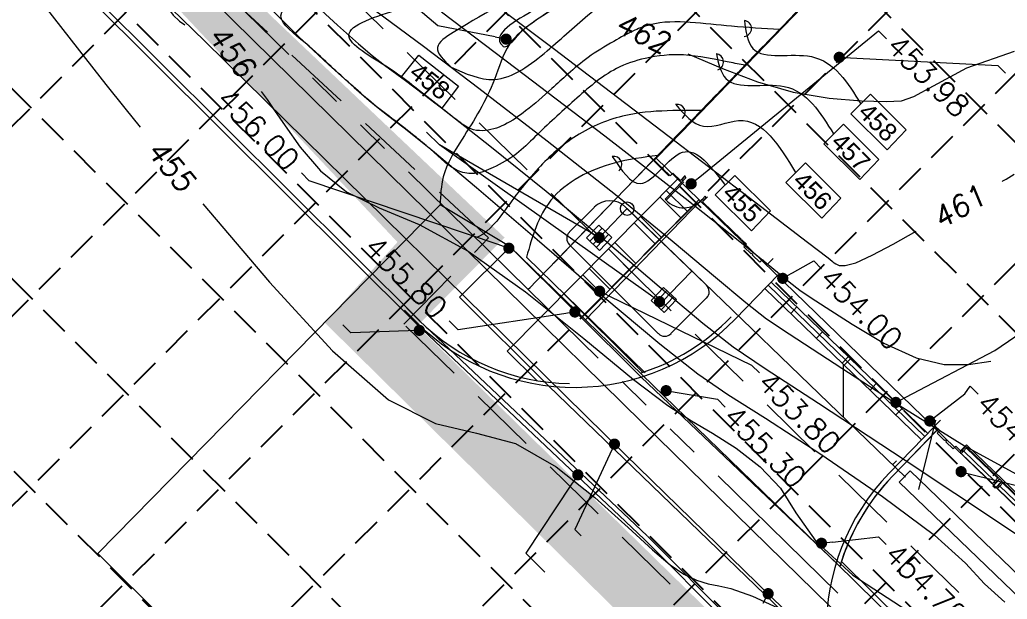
# Model space of a CAD drawing. Header units: inches. Extents: x 4334 to 5439, y 4649 to 5754.
# Drawn here: x 4545.5 to 4655.8, y 5274.1 to 5338.9 of the extents above; entities that cross this region are included whole.
import ezdxf
from ezdxf.enums import TextEntityAlignment as Align

# ---------------------------------------------------------------- set-up
doc = ezdxf.new("R2010")
doc.units = ezdxf.units.IN
doc.header["$LTSCALE"] = 30
doc.header["$MEASUREMENT"] = 0
for name, pattern in [('DIVIDE2', [0.625, 0.25, -0.125, 0, -0.125, 0, -0.125]), ('HIDDEN', [0.375, 0.25, -0.125]), ('PHANTOM2', [1.25, 0.625, -0.125, 0.125, -0.125, 0.125, -0.125])]:
    doc.linetypes.add(name, pattern=pattern)
for name, color, linetype in [('0S-jnts', 7, 'Continuous'), ('0s-paving', 1, 'Continuous'), ('2_180ac-bdy', 3, 'PHANTOM2'), ('BASE', 7, 'Continuous'), ('BLDG', 10, 'Continuous'), ('BNDY RWC', 4, 'PHANTOM2'), ('CONC', 8, 'Continuous'), ('CONTOUR_TXT', 5, 'Continuous'), ('CPCONT ELEV TXT', 5, 'Continuous'), ('CURB', 6, 'Continuous'), ('CURB_FACE', 7, 'Continuous'), ('DA LINE', 211, 'DIVIDE2'), ('EC', 15, 'Continuous'), ('EX DUCT BANK', 1, 'HIDDEN'), ('GRID', 254, 'HIDDEN'), ('PC', 15, 'Continuous'), ('PRJ LIMITS', 231, 'Continuous'), ('SILTFENCE', 23, 'HIDDEN'), ('SW_AREA_DRAINS', 7, 'Continuous'), ('SW_PIPE_HDPE', 6, 'Continuous'), ('SW_PIPE_HDPE_18', 1, 'Continuous'), ('SW_TRENCH_DRAIN', 7, 'Continuous')]:
    doc.layers.add(name, color=color, linetype=linetype)
doc.styles.add('C100', font='ARIAL.TTF', dxfattribs={"height": 0.1})
doc.styles.add('C80', font='SIMPLEX.shx', dxfattribs={"height": 0.04})
doc.styles.add("L200'", font='ARIAL.TTF', dxfattribs={"height": 0.001969})

# ---------------------------------------------------------------- blocks, each defined once
blk = doc.blocks.new('_Dot')
at = {"color": 0, "linetype": 'ByBlock', "lineweight": -2}
blk.add_line((-0.5, 0), (-1, 0), dxfattribs=at)
at = {"color": 0, "linetype": 'ByBlock', "const_width": 0.5}
blk.add_lwpolyline([(-0.25, 0, 1), (0.25, 0, 1)], format="xyb", close=True, dxfattribs=at)

msp = doc.modelspace()

# ---------------------------------------------------------------- linework, layer by layer
at = {"color": 7, "linetype": 'ByBlock', "lineweight": 0}
msp.add_line((4609.67, 5314.84), (4609.13, 5315.16), dxfattribs=at)
msp.add_line((4609.67, 5314.84), (4609.13, 5315.16), dxfattribs=at)
at = {"color": 7, "linetype": 'ByBlock', "lineweight": 0, "const_width": 0.625}
msp.add_lwpolyline([(4609.94, 5314.69, 1), (4610.48, 5314.37, 1)], format="xyb", close=True, dxfattribs=at)
msp.add_lwpolyline([(4609.94, 5314.69, 1), (4610.48, 5314.37, 1)], format="xyb", close=True, dxfattribs=at)
at = {"layer": '0S-jnts', "color": 7, "lineweight": 0}
for p, q in [((4614.89, 5298.94), (4636.68, 5278.19)), ((4604.53, 5297.97), (4635.76, 5267.88))]:
    msp.add_line(p, q, dxfattribs=at)
at = {"layer": '0s-paving', "color": 7, "lineweight": 0}
for p, q in [((4599.93, 5301.85), (4618.98, 5321.09)), ((4620.05, 5317.44), (4617.73, 5319.75)), ((4608.62, 5305.9), (4621.37, 5318.78)), ((4619.34, 5316.73), (4617.02, 5319.04)), ((4617.18, 5314.54), (4614.85, 5316.86)), ((4616.47, 5313.83), (4614.14, 5316.15)), ((4594.62, 5307.86), (4600.26, 5313.52)), ((4614.89, 5298.94), (4600.26, 5313.52)), ((4613.6, 5310.93), (4611.26, 5313.26)), ((4614.31, 5311.64), (4611.96, 5313.97)), ((4611.44, 5308.74), (4609.08, 5311.08)), ((4610.73, 5308.03), (4608.38, 5310.37)), ((4604.53, 5297.97), (4594.62, 5307.86)), ((4615.07, 5299.47), (4606.26, 5308.25)), ((4603.24, 5298.56), (4599.93, 5301.85)), ((4636.68, 5278.19), (4683.28, 5232.44)), ((4637.25, 5278.33), (4646, 5269.74))]:
    msp.add_line(p, q, dxfattribs=at)
at = {"layer": '2_180ac-bdy', "color": 7, "lineweight": 0}
for p, q in [((4602.29, 5308.73), (4774.38, 5487)), ((4774.38, 5487), (4602.29, 5308.73)), ((4602.29, 5308.73), (4774.38, 5487)), ((4602.29, 5308.73), (4533.93, 5375.85))]:
    msp.add_line(p, q, dxfattribs=at)
at = {"layer": 'BLDG', "color": 7, "lineweight": 0}
for p, q in [((4616.58, 5323.41), (4744.84, 5456.27)), ((4619.4, 5326.33), (4742.25, 5453.59)), ((4619.36, 5326.29), (4616.64, 5323.47)), ((4616.64, 5323.47), (4616.35, 5323.17)), ((4616.35, 5323.17), (4617.17, 5322.37)), ((4616.35, 5323.17), (4617.17, 5322.37)), ((4616.64, 5323.47), (4616.64, 5323.47)), ((4616.64, 5323.47), (4616.64, 5323.47)), ((4617.17, 5322.37), (4617.24, 5322.42)), ((4617.17, 5322.37), (4617.24, 5322.42)), ((4617.24, 5322.42), (4617.36, 5322.3)), ((4617.24, 5322.42), (4617.36, 5322.3)), ((4617.36, 5322.3), (4617.32, 5322.23)), ((4617.36, 5322.3), (4617.32, 5322.23)), ((4617.32, 5322.23), (4618.15, 5321.43)), ((4617.32, 5322.23), (4618.15, 5321.43)), ((4617.57, 5318.83), (4619.54, 5320.87)), ((4619.65, 5320.76), (4617.68, 5318.72)), ((4618.15, 5321.43), (4618.43, 5321.73)), ((4618.43, 5321.73), (4619.27, 5320.92)), ((4619.27, 5320.92), (4619.82, 5321.49)), ((4619.42, 5320.99), (4619.77, 5321.35)), ((4619.54, 5320.87), (4619.42, 5320.99)), ((4619.89, 5321.23), (4619.54, 5320.87)), ((4619.77, 5321.35), (4619.89, 5321.23)), ((4617.57, 5318.83), (4617.68, 5318.72)), ((4622.04, 5319.15), (4621.7, 5318.79)), ((4621.7, 5318.79), (4621.82, 5318.67)), ((4621.76, 5318.52), (4622.31, 5319.09)), ((4621.82, 5318.67), (4622.16, 5319.03)), ((4622.16, 5319.03), (4622.04, 5319.15)), ((4621.76, 5318.52), (4626.07, 5314.37)), ((4626.65, 5313.81), (4626.11, 5314.32)), ((4626.36, 5313.5), (4626.65, 5313.81)), ((4627.18, 5312.71), (4626.36, 5313.5)), ((4627.26, 5312.75), (4627.18, 5312.71)), ((4627.38, 5312.64), (4627.26, 5312.75)), ((4627.33, 5312.56), (4627.38, 5312.64)), ((4628.16, 5311.77), (4627.33, 5312.56)), ((4628.45, 5312.07), (4628.16, 5311.77)), ((4628.99, 5311.55), (4628.45, 5312.07)), ((4629.62, 5312.21), (4628.99, 5311.55)), ((4648.33, 5294.15), (4647.69, 5293.49)), ((4647.69, 5293.49), (4648.23, 5292.97)), ((4648.23, 5292.97), (4647.94, 5292.67)), ((4647.94, 5292.67), (4648.77, 5291.87)), ((4648.77, 5291.87), (4648.84, 5291.92)), ((4648.84, 5291.92), (4648.96, 5291.8)), ((4648.96, 5291.8), (4648.92, 5291.73)), ((4648.92, 5291.73), (4649.74, 5290.93)), ((4649.74, 5290.93), (4650.03, 5291.23)), ((4650.03, 5291.23), (4650.57, 5290.71)), ((4650.57, 5290.71), (4651.21, 5291.37)), ((4706.61, 5237.89), (4651.21, 5291.37)), ((4651.21, 5291.02), (4654.71, 5287.65)), ((4651.27, 5291.08), (4654.76, 5287.71)), ((4650.63, 5290.42), (4654.13, 5287.05)), ((4650.89, 5290.69), (4654.39, 5287.32)), ((4658.45, 5283.39), (4654.96, 5286.77)), ((4658.77, 5283.72), (4655.27, 5287.1)), ((4658.83, 5283.78), (4655.33, 5287.16)), ((4658.19, 5283.12), (4654.7, 5286.5))]:
    msp.add_line(p, q, dxfattribs=at)
for points in [[(4651.14, 5291.21), (4651.27, 5291.08), (4650.84, 5290.63), (4650.7, 5290.76)], [(4650.7, 5290.76), (4650.84, 5290.63), (4650.63, 5290.42), (4650.5, 5290.55)], [(4654.76, 5287.71), (4654.9, 5287.58), (4654.46, 5287.13), (4654.33, 5287.26)], [(4654.33, 5287.26), (4654.46, 5287.13), (4654.26, 5286.92), (4654.13, 5287.05)], [(4655.17, 5287.32), (4654.42, 5286.54), (4654.18, 5286.77), (4654.93, 5287.55)], [(4654.9, 5286.71), (4654.76, 5286.84), (4654.56, 5286.63), (4654.7, 5286.5)], [(4655.33, 5287.16), (4655.2, 5287.29), (4654.76, 5286.84), (4654.9, 5286.71)]]:
    msp.add_lwpolyline(points, close=True, dxfattribs=at)
msp.add_arc((4619.66, 5320.57), 2.71, 223.1474, 318.8721, dxfattribs=at)
at = {"layer": 'BNDY RWC', "color": 7, "lineweight": 0}
for p in [(4774.38, 5487), (4770.65, 5143.43)]:
    msp.add_line(p, (4602.29, 5308.73), dxfattribs=at)
at = {"layer": 'CONC', "color": 7, "lineweight": 0}
for p, q in [((4569.3, 5338.84), (4532.79, 5374.71)), ((4566.16, 5336.47), (4530.03, 5371.95)), ((4614.95, 5293.92), (4569.3, 5338.84)), ((4613.09, 5290.31), (4566.16, 5336.47)), ((4686.61, 5223.87), (4614.95, 5293.92)), ((4679.39, 5225.77), (4613.09, 5290.31))]:
    msp.add_line(p, q, dxfattribs=at)
at = {"layer": 'CONTOUR_TXT', "color": 7, "lineweight": 0}
for points in [[(4594.48, 5331.47), (4592.63, 5328.98), (4588.14, 5332.48), (4590.05, 5334.91)], [(4594.48, 5331.47), (4592.63, 5328.98), (4588.14, 5332.48), (4590.05, 5334.91)], [(4644.49, 5326.59), (4642.36, 5324.35), (4638.32, 5328.36), (4640.52, 5330.55)], [(4644.49, 5326.59), (4642.36, 5324.35), (4638.32, 5328.36), (4640.52, 5330.55)], [(4641.44, 5323.25), (4639.32, 5321.01), (4635.28, 5325.02), (4637.48, 5327.21)], [(4641.44, 5323.25), (4639.32, 5321.01), (4635.28, 5325.02), (4637.48, 5327.21)], [(4637.2, 5318.93), (4635.08, 5316.69), (4631.03, 5320.7), (4633.24, 5322.89)], [(4637.2, 5318.93), (4635.08, 5316.69), (4631.03, 5320.7), (4633.24, 5322.89)], [(4629.32, 5317.54), (4627.2, 5315.3), (4623.15, 5319.31), (4625.36, 5321.49)], [(4629.32, 5317.54), (4627.2, 5315.3), (4623.15, 5319.31), (4625.36, 5321.49)]]:
    msp.add_lwpolyline(points, close=True, dxfattribs=at)
for centre, radius, start, end in [((4626.33, 5337.9), 0.886, 273.1785, 84.5268), ((4626.33, 5337.9), 0.886, 273.1785, 84.5268), ((4623.18, 5334.16), 0.91, 288.5842, 83.2647), ((4623.18, 5334.16), 0.91, 288.5842, 83.2647), ((4618.91, 5328.53), 0.9, 309.0333, 100.5411), ((4618.91, 5328.53), 0.9, 309.0333, 100.5411), ((4611.83, 5322.71), 0.9, 309.0333, 100.5411), ((4611.83, 5322.71), 0.9, 309.0333, 100.5411)]:
    msp.add_arc(centre, radius, start, end, dxfattribs=at)
for points in [[(4626.42, 5338.79), (4627.37, 5335.66), (4633.9, 5334.76), (4639.42, 5329.46)], [(4626.42, 5338.79), (4627.37, 5335.66), (4633.9, 5334.76), (4639.42, 5329.46)], [(4623.29, 5335.06), (4624.33, 5332.32), (4630.86, 5331.42), (4636.38, 5326.11)], [(4623.29, 5335.06), (4624.33, 5332.32), (4630.86, 5331.42), (4636.38, 5326.11)], [(4618.75, 5329.41), (4621.84, 5326.97), (4625.77, 5327.61), (4632.14, 5321.79)], [(4618.75, 5329.41), (4621.84, 5326.97), (4625.77, 5327.61), (4632.14, 5321.79)], [(4611.67, 5323.59), (4614.8, 5320.58), (4619.52, 5324.07), (4624.26, 5320.4)], [(4611.67, 5323.59), (4614.8, 5320.58), (4619.52, 5324.07), (4624.26, 5320.4)]]:
    msp.add_spline(points, degree=3, dxfattribs=at)
at = {"layer": 'CURB', "color": 7, "lineweight": 0}
for p, q in [((4536.72, 5357.8), (4589.81, 5304.88)), ((4537.08, 5358.15), (4590.16, 5305.23)), ((4590.04, 5305.36), (4588.74, 5306.66)), ((4589.81, 5304.88), (4615.24, 5280.84)), ((4590.15, 5305.24), (4615.58, 5281.2)), ((4648, 5293.09), (4642.96, 5287.87)), ((4615.59, 5281.19), (4643.35, 5253.3)), ((4615.24, 5280.84), (4642.99, 5252.95))]:
    msp.add_line(p, q, dxfattribs=at)
for centre, start, end in [((4607.33, 5322.71), 225.0924, 268.9586), ((4660.58, 5270.85), 136.0098, 162.4935)]:
    msp.add_arc(centre, 24.5, start, end, dxfattribs=at)
at = {"layer": 'CURB_FACE', "color": 7, "lineweight": 0}
for p, q in [((4630.22, 5310.41), (4625.4, 5305.43)), ((4589.77, 5305.11), (4588.47, 5306.41)), ((4647.64, 5293.44), (4642.6, 5288.22))]:
    msp.add_line(p, q, dxfattribs=at)
for centre, start, end in [((4607.43, 5322.8), 225.0494, 315.9668), ((4660.58, 5270.85), 136.0098, 225.3782)]:
    msp.add_arc(centre, 25, start, end, dxfattribs=at)
at = {"layer": 'DA LINE', "color": 7, "linetype": 'Continuous', "lineweight": 0}
for p, q in [((4616.58, 5323.41), (4746.46, 5457.95)), ((4800.08, 5145.57), (4616.58, 5323.41)), ((4621.52, 5318.64), (4608.68, 5305.35)), ((4554.21, 5279.25), (4592.45, 5318.2)), ((4600.26, 5313.52), (4592.45, 5318.2)), ((4637.09, 5277.79), (4600.26, 5313.52)), ((4647.93, 5293.02), (4642.96, 5287.87)), ((4554.21, 5279.25), (4776.48, 5058.68))]:
    msp.add_line(p, q, dxfattribs=at)
for centre, start, end in [((4607.33, 5322.71), 287.8191, 316.0098), ((4660.58, 5270.85), 136.0098, 163.5501)]:
    msp.add_arc(centre, 24.5, start, end, dxfattribs=at)
msp.add_spline([(4638.99, 5346.74), (4632.11, 5344.17), (4624.35, 5344.26), (4613.18, 5344.78), (4604.41, 5339.65), (4600.19, 5336.13), (4598.51, 5332.21), (4594.89, 5325.53), (4592.79, 5321.32), (4592.45, 5318.2)], degree=3, dxfattribs=at)
at = {"layer": 'EC', "color": 43, "lineweight": 0}
for points in [[(4532.25, 5374.17), (4533.01, 5372.88), (4535.9, 5368.63), (4537.88, 5366.32), (4539.02, 5365.32), (4539.59, 5364.59), (4539.93, 5363.27), (4540.75, 5361.23), (4542.85, 5358.5), (4546.69, 5355.16), (4551.38, 5351.54), (4555.71, 5348.02), (4558.73, 5344.92), (4560.61, 5342.4), (4561.79, 5340.54), (4562.65, 5339.37), (4563.34, 5338.72), (4563.94, 5338.32)], [(4526.09, 5368.01), (4527.58, 5366.41), (4529.71, 5364.13), (4531.84, 5361.79), (4533.48, 5359.9), (4534.31, 5358.79), (4534.65, 5358.16), (4534.98, 5357.52), (4535.76, 5356.43), (4537.32, 5354.41), (4539.98, 5351.03), (4543.82, 5346.1), (4548.18, 5340.5), (4552.17, 5335.39), (4555.12, 5331.64), (4557.23, 5328.98), (4558.93, 5326.87)], [(4594.6, 5343.6), (4605.06, 5335.69), (4617.23, 5326.44), (4627.58, 5318.54), (4633.46, 5314.03), (4635.76, 5312.26), (4636.23, 5311.89), (4636.35, 5311.79), (4636.46, 5311.72), (4636.65, 5311.6), (4636.99, 5311.43), (4637.66, 5311.4), (4638.86, 5311.73), (4640.7, 5312.57), (4643.03, 5313.81), (4645.6, 5315.24)], [(4578.28, 5340.77), (4580.99, 5338.26), (4583.34, 5336.17), (4584.85, 5334.89), (4586.25, 5333.8), (4588.58, 5332.07), (4592.59, 5329.02), (4598, 5324.8), (4604.27, 5319.74), (4610.82, 5314.26), (4616.91, 5309.06), (4621.79, 5304.96), (4625.16, 5302.33), (4628.74, 5299.91), (4634.71, 5296.04), (4644.38, 5289.67), (4655.48, 5282.3), (4664.82, 5276.05)], [(4573.75, 5339.86), (4576.64, 5337), (4579.99, 5333.89), (4582.84, 5331.32), (4584.52, 5329.84), (4585.51, 5329.03), (4586.58, 5328.22), (4588.43, 5326.79), (4591.59, 5324.26), (4596.5, 5320.15), (4603.27, 5314.33), (4610.63, 5308), (4616.97, 5302.65), (4621.23, 5299.3), (4624.59, 5297.01), (4628.78, 5294.36), (4634.94, 5290.34), (4641.83, 5285.62), (4647.64, 5281.28), (4651.11, 5278.14), (4653.22, 5275.85), (4655.52, 5273.78)], [(4585.17, 5339.94), (4587, 5338.58), (4590.59, 5335.91), (4596.75, 5331.24), (4604.41, 5325.35), (4612.04, 5319.34), (4618.37, 5314.18), (4623.2, 5310.13), (4626.6, 5307.27), (4628.9, 5305.47), (4631.41, 5303.78), (4635.7, 5300.99), (4642.72, 5296.42), (4651, 5291.26), (4658.46, 5287.2)], [(4592.59, 5339.76), (4600.9, 5333.47), (4610.82, 5325.89), (4619.81, 5318.94), (4625.91, 5314.11), (4629.48, 5311.19), (4631.42, 5309.58), (4632.6, 5308.65), (4633.75, 5307.87), (4635.55, 5306.71), (4638.44, 5304.85), (4642.01, 5302.75), (4645.61, 5301.09), (4648.73, 5300.36), (4651.44, 5300.37), (4653.94, 5300.74)]]:
    msp.add_lwpolyline(points, dxfattribs=at)
at = {"layer": 'EC', "color": 43, "lineweight": 0, "flags": 128}
for points in [[(4620.12, 5335.07), (4623.99, 5333.41), (4627.9, 5331.93), (4631.88, 5330.79), (4635.87, 5330.12), (4639.5, 5329.81), (4642.27, 5329.74), (4643.96, 5329.82), (4645.36, 5330.3), (4647.52, 5331.5), (4651.27, 5333.5), (4656.59, 5335.36)], [(4572.47, 5330.87), (4573.13, 5329.95), (4573.96, 5328.75), (4575.14, 5327.03), (4576.83, 5324.65), (4579.09, 5322.01), (4582, 5319.65), (4585.63, 5317.87), (4590.1, 5315.98), (4595.57, 5313.03), (4601.99, 5308.47), (4608.49, 5303.25), (4614.03, 5298.69), (4617.87, 5295.79), (4620.52, 5294.06), (4622.85, 5292.69), (4625.49, 5291.01), (4628.18, 5288.93), (4630.45, 5286.52), (4632.16, 5283.79), (4634.38, 5280.61), (4638.54, 5276.8), (4645.47, 5272.32)], [(4655.19, 5320.8), (4655.29, 5320.86), (4655.65, 5321.07), (4656.54, 5321.61)], [(4565.96, 5318.29), (4573.38, 5309.54), (4580.42, 5301.88), (4586.68, 5296.41), (4591.92, 5293.77), (4596.49, 5292.7), (4600.87, 5291.51), (4605.39, 5288.93), (4609.73, 5285.49), (4613.44, 5282.14), (4616.17, 5279.65), (4618.13, 5277.98), (4619.67, 5276.92), (4621.06, 5276.26), (4622.37, 5275.86), (4623.58, 5275.61), (4624.91, 5275.33), (4627.33, 5274.45), (4632.03, 5272.31)]]:
    msp.add_lwpolyline(points, dxfattribs=at)
at = {"layer": 'EX DUCT BANK', "color": 7, "lineweight": 0}
msp.add_lwpolyline([(4540.56, 5382.47), (4711.77, 5214.7, 0.038719), (4734.87, 5195.32, -0.036888), (4758.09, 5176), (4785.37, 5149.65), (4783.72, 5147.94)], format="xyb", dxfattribs=at)
at = {"layer": 'GRID', "color": 253, "linetype": 'HIDDEN', "ltscale": 0.45}
for p, q in [((4854.43, 5636.75), (4483.05, 5265.37)), ((4865.04, 5626.14), (4493.66, 5254.76)), ((4875.65, 5615.53), (4504.27, 5244.16)), ((4886.25, 5604.93), (4514.87, 5233.55)), ((4896.79, 5594.19), (4525.52, 5222.91)), ((4907.4, 5583.58), (4536.12, 5212.3)), ((4918.01, 5572.97), (4546.73, 5201.69)), ((4928.61, 5562.37), (4557.34, 5191.09)), ((4504.35, 5477.51), (5161.96, 4819.9)), ((4493.74, 5466.91), (5151.35, 4809.3)), ((4483.14, 5456.3), (5140.75, 4798.69)), ((4472.53, 5445.69), (5130.14, 4788.08)), ((4461.92, 5435.09), (5119.53, 4777.48)), ((4451.32, 5424.48), (5108.93, 4766.87)), ((4440.71, 5413.87), (5098.32, 4756.26)), ((4430.29, 5402.98), (5087.9, 4745.37))]:
    msp.add_line(p, q, dxfattribs=at)
at = {"layer": 'PC', "color": 43, "lineweight": 0}
for p, q in [((4592.36, 5324.89), (4590.93, 5326.32)), ((4592.36, 5324.89), (4590.93, 5326.32)), ((4609.13, 5315.16), (4592.36, 5324.89)), ((4609.13, 5315.16), (4592.36, 5324.89)), ((4606.88, 5315.16), (4609.64, 5317.91)), ((4606.88, 5315.16), (4609.64, 5317.91)), ((4613.14, 5317.94), (4622.19, 5309.21)), ((4613.14, 5317.94), (4622.19, 5309.21)), ((4616.81, 5303.81), (4606.88, 5313.74)), ((4616.81, 5303.81), (4606.88, 5313.74)), ((4622.2, 5307.79), (4618.22, 5303.81)), ((4622.2, 5307.79), (4618.22, 5303.81))]:
    msp.add_line(p, q, dxfattribs=at)
for points in [[(4598.58, 5336.95), (4592.18, 5338.19), (4570.25, 5356.8)], [(4598.58, 5336.95), (4592.18, 5338.19), (4570.25, 5356.8)], [(4621.45, 5321.34), (4641.4, 5337.65), (4642.29, 5336.76)], [(4621.45, 5321.34), (4641.4, 5337.65), (4642.29, 5336.76)], [(4630.36, 5337.8), (4628.26, 5335.56)], [(4630.36, 5337.8), (4628.26, 5335.56)], [(4638.26, 5334.62), (4654.71, 5333.77), (4655.59, 5332.89)], [(4638.26, 5334.62), (4654.71, 5333.77), (4655.59, 5332.89)], [(4626.49, 5333.79), (4624.2, 5331.42)], [(4626.49, 5333.79), (4624.2, 5331.42)], [(4619.52, 5326.57), (4621.6, 5328.73)], [(4619.52, 5326.57), (4621.6, 5328.73)], [(4615.93, 5308.09), (4592.36, 5324.89), (4590.93, 5326.32)], [(4615.93, 5308.09), (4592.36, 5324.89), (4590.93, 5326.32)], [(4614.45, 5321.33), (4616.75, 5323.71)], [(4614.45, 5321.33), (4616.75, 5323.71)], [(4598.94, 5313.75), (4577.83, 5320.88), (4576.95, 5321.76)], [(4598.94, 5313.75), (4577.83, 5320.88), (4576.95, 5321.76)], [(4602.08, 5312.35), (4615.35, 5299.41)], [(4602.08, 5312.35), (4615.35, 5299.41)], [(4631.79, 5310.59), (4634.16, 5311.92), (4635.04, 5311.04)], [(4631.79, 5310.59), (4634.16, 5311.92), (4635.04, 5311.04)], [(4611.37, 5308), (4627.23, 5300.29), (4628.11, 5299.41)], [(4611.37, 5308), (4627.23, 5300.29), (4628.11, 5299.41)], [(4606.25, 5306.03), (4594.45, 5304.22), (4593.46, 5305.22)], [(4606.25, 5306.03), (4594.45, 5304.22), (4593.46, 5305.22)], [(4588.87, 5304.13), (4582.46, 5303.91), (4581.58, 5304.79)], [(4588.87, 5304.13), (4582.46, 5303.91), (4581.58, 5304.79)], [(4644.44, 5296.7), (4654.37, 5301.9), (4658.13, 5304.49), (4659.01, 5303.61)], [(4644.44, 5296.7), (4654.37, 5301.9), (4658.13, 5304.49), (4659.01, 5303.61)], [(4648.11, 5294.81), (4651.05, 5297.09), (4651.65, 5297.93), (4652.53, 5297.04)], [(4648.11, 5294.81), (4651.05, 5297.09), (4651.65, 5297.93), (4652.53, 5297.04)], [(4618.91, 5297.22), (4623.41, 5296.47), (4624.29, 5295.59)], [(4618.91, 5297.22), (4623.41, 5296.47), (4624.29, 5295.59)], [(4611.38, 5290.32), (4607.47, 5281.93), (4608.18, 5281.22)], [(4611.38, 5290.32), (4607.47, 5281.93), (4608.18, 5281.22)], [(4651.83, 5288.08), (4667.26, 5284.25), (4668.14, 5283.36)], [(4651.83, 5288.08), (4667.26, 5284.25), (4668.14, 5283.36)], [(4607.13, 5286.99), (4602, 5279.27), (4604.12, 5277.16)], [(4607.13, 5286.99), (4602, 5279.27), (4604.12, 5277.16)], [(4636.27, 5280.52), (4641.39, 5281.11), (4642.27, 5280.23)], [(4636.27, 5280.52), (4641.39, 5281.11), (4642.27, 5280.23)]]:
    msp.add_lwpolyline(points, dxfattribs=at)
for centre, radius, start, end in [((4611.41, 5316.15), 2.5, 46.0097, 135), ((4611.41, 5316.15), 2.5, 46.0097, 135), ((4607.59, 5314.45), 1, 135, 225), ((4607.59, 5314.45), 1, 135, 225), ((4621.49, 5308.49), 1, 315, 46.0097), ((4621.49, 5308.49), 1, 315, 46.0097), ((4617.52, 5304.52), 1, 225, 315), ((4617.52, 5304.52), 1, 225, 315)]:
    msp.add_arc(centre, radius, start, end, dxfattribs=at)
for points in [[(4642.29, 5366.4), (4642.76, 5366.74), (4643.61, 5367.32), (4645.94, 5368.89), (4648.67, 5370.61), (4650.56, 5371.71), (4652.68, 5372.77), (4653.97, 5373.21), (4654.56, 5373.23), (4654.75, 5373.14), (4654.84, 5372.99), (4654.86, 5372.72), (4654.84, 5372.56), (4654.65, 5372.01), (4654.2, 5371.14), (4653.72, 5370.34), (4652.43, 5368.4), (4650.61, 5365.79), (4647.79, 5361.66), (4645.83, 5358.41), (4644.92, 5356.58), (4643.94, 5354.42), (4642.92, 5352.49), (4641.64, 5350.77), (4640.05, 5349.29), (4637.98, 5347.85), (4636.33, 5346.92), (4634.09, 5345.9), (4631.91, 5345.17), (4623.66, 5345.32), (4613.52, 5345.8), (4603.08, 5340.03), (4599.39, 5335.98), (4599.48, 5335.9), (4600.35, 5336.28), (4601.66, 5337.68), (4604.74, 5339.85), (4608.08, 5341.9), (4610.2, 5343.24), (4611.61, 5344.19), (4613.09, 5344.76), (4614.97, 5345.11), (4616.96, 5345.18), (4619.99, 5344.87), (4626.05, 5344.09), (4630.64, 5343.99), (4632.54, 5344.28), (4638.99, 5346.74), (4637.53, 5345.23)], [(4642.29, 5366.4), (4642.76, 5366.74), (4643.61, 5367.32), (4645.94, 5368.89), (4648.67, 5370.61), (4650.56, 5371.71), (4652.68, 5372.77), (4653.97, 5373.21), (4654.56, 5373.23), (4654.75, 5373.14), (4654.84, 5372.99), (4654.86, 5372.72), (4654.84, 5372.56), (4654.65, 5372.01), (4654.2, 5371.14), (4653.72, 5370.34), (4652.43, 5368.4), (4650.61, 5365.79), (4647.79, 5361.66), (4645.83, 5358.41), (4644.92, 5356.58), (4643.94, 5354.42), (4642.92, 5352.49), (4641.64, 5350.77), (4640.05, 5349.29), (4637.98, 5347.85), (4636.33, 5346.92), (4634.09, 5345.9), (4631.91, 5345.17), (4623.66, 5345.32), (4613.52, 5345.8), (4603.08, 5340.03), (4599.39, 5335.98), (4599.48, 5335.9), (4600.35, 5336.28), (4601.66, 5337.68), (4604.74, 5339.85), (4608.08, 5341.9), (4610.2, 5343.24), (4611.61, 5344.19), (4613.09, 5344.76), (4614.97, 5345.11), (4616.96, 5345.18), (4619.99, 5344.87), (4626.05, 5344.09), (4630.64, 5343.99), (4632.54, 5344.28), (4638.99, 5346.74), (4637.53, 5345.23)], [(4637.33, 5359.89), (4638.01, 5359.83), (4638.33, 5359.64), (4638.56, 5359.03), (4638.57, 5358.57), (4638.51, 5357.98), (4638.24, 5356.96), (4635.78, 5353.32), (4634.33, 5351.62), (4632.5, 5349.94), (4630.66, 5348.98), (4629.31, 5348.38), (4628.21, 5347.92), (4619.67, 5347.55), (4612.91, 5347.42), (4604.5, 5343.44), (4593.89, 5337.45), (4592.15, 5335.79), (4593.67, 5333.58)], [(4637.33, 5359.89), (4638.01, 5359.83), (4638.33, 5359.64), (4638.56, 5359.03), (4638.57, 5358.57), (4638.51, 5357.98), (4638.24, 5356.96), (4635.78, 5353.32), (4634.33, 5351.62), (4632.5, 5349.94), (4630.66, 5348.98), (4629.31, 5348.38), (4628.21, 5347.92), (4619.67, 5347.55), (4612.91, 5347.42), (4604.5, 5343.44), (4593.89, 5337.45), (4592.15, 5335.79), (4593.67, 5333.58)], [(4630.36, 5337.8), (4624.99, 5338.15), (4620.37, 5338.58), (4615.87, 5338.31), (4614.2, 5337.71), (4611.83, 5336.46), (4608.97, 5334.66), (4606.71, 5332.8), (4604.92, 5331.19), (4601.99, 5328.68), (4599.62, 5327.15), (4597.16, 5326.48), (4595.86, 5326.68), (4594.39, 5327.61), (4593.58, 5328.24), (4591.09, 5330.16), (4586.55, 5333.58), (4582.26, 5337.13), (4587.89, 5340.04), (4594.91, 5342.3), (4605.17, 5346.79), (4610.77, 5348.86), (4615.6, 5349.91), (4622.71, 5352.28), (4605.93, 5350.03), (4595.05, 5349.29), (4578.41, 5348.27), (4571.85, 5348.16), (4570.89, 5349.45), (4569.13, 5351.31), (4568.29, 5352.06), (4566.88, 5353.23)], [(4630.36, 5337.8), (4624.99, 5338.15), (4620.37, 5338.58), (4615.87, 5338.31), (4614.2, 5337.71), (4611.83, 5336.46), (4608.97, 5334.66), (4606.71, 5332.8), (4604.92, 5331.19), (4601.99, 5328.68), (4599.62, 5327.15), (4597.16, 5326.48), (4595.86, 5326.68), (4594.39, 5327.61), (4593.58, 5328.24), (4591.09, 5330.16), (4586.55, 5333.58), (4582.26, 5337.13), (4587.89, 5340.04), (4594.91, 5342.3), (4605.17, 5346.79), (4610.77, 5348.86), (4615.6, 5349.91), (4622.71, 5352.28), (4605.93, 5350.03), (4595.05, 5349.29), (4578.41, 5348.27), (4571.85, 5348.16), (4570.89, 5349.45), (4569.13, 5351.31), (4568.29, 5352.06), (4566.88, 5353.23)], [(4626.49, 5333.79), (4624.72, 5334.13), (4619.63, 5334.94), (4615.33, 5334.56), (4612.15, 5333.43), (4607.45, 5329.88), (4603.03, 5325.79), (4600.97, 5323.89), (4598.35, 5322.36), (4596.29, 5321.7), (4594.56, 5321.96), (4593.06, 5322.89), (4592.06, 5323.8), (4590.48, 5325.15), (4589.37, 5326.04), (4587.1, 5327.82), (4584.73, 5329.67), (4582.43, 5331.69), (4580.27, 5333.64), (4577.82, 5335.91), (4574.75, 5338.88), (4585.79, 5343.19), (4594.31, 5345.97), (4596.42, 5346.88), (4594.23, 5346.97), (4589.38, 5346.7), (4579.63, 5345.7), (4572.2, 5344.4), (4567.24, 5347.01), (4565.04, 5348.62), (4562.46, 5350.47)], [(4626.49, 5333.79), (4624.72, 5334.13), (4619.63, 5334.94), (4615.33, 5334.56), (4612.15, 5333.43), (4607.45, 5329.88), (4603.03, 5325.79), (4600.97, 5323.89), (4598.35, 5322.36), (4596.29, 5321.7), (4594.56, 5321.96), (4593.06, 5322.89), (4592.06, 5323.8), (4590.48, 5325.15), (4589.37, 5326.04), (4587.1, 5327.82), (4584.73, 5329.67), (4582.43, 5331.69), (4580.27, 5333.64), (4577.82, 5335.91), (4574.75, 5338.88), (4585.79, 5343.19), (4594.31, 5345.97), (4596.42, 5346.88), (4594.23, 5346.97), (4589.38, 5346.7), (4579.63, 5345.7), (4572.2, 5344.4), (4567.24, 5347.01), (4565.04, 5348.62), (4562.46, 5350.47)], [(4593.67, 5333.58), (4598.46, 5332.21), (4604.39, 5335.4), (4609.26, 5339.65), (4613.74, 5342.35), (4618.36, 5342.7), (4623.98, 5342.24), (4629.87, 5342.12), (4631.6, 5342.34), (4633.6, 5342.64), (4635.14, 5342.75)], [(4593.67, 5333.58), (4598.46, 5332.21), (4604.39, 5335.4), (4609.26, 5339.65), (4613.74, 5342.35), (4618.36, 5342.7), (4623.98, 5342.24), (4629.87, 5342.12), (4631.6, 5342.34), (4633.6, 5342.64), (4635.14, 5342.75)], [(4616.75, 5323.71), (4611.86, 5322.84), (4604.82, 5318.71), (4602.08, 5312.35)], [(4616.75, 5323.71), (4611.86, 5322.84), (4604.82, 5318.71), (4602.08, 5312.35)]]:
    msp.add_spline(points, degree=3, dxfattribs=at)
msp.add_open_spline([(4621.6, 5328.73), (4620.54, 5328.74), (4617.85, 5328.75), (4613.15, 5328.46), (4607.9, 5326.45), (4603.33, 5322.5), (4600.16, 5318.28), (4597.98, 5315.25), (4596.64, 5314.59), (4596.57, 5314.55)], degree=3, knots=[0, 0, 0, 0, 3.189427, 8.082492, 14.044028, 19.678894, 25.898893, 30.120963, 30.356618, 30.356618, 30.356618, 30.356618], dxfattribs=at)
msp.add_open_spline([(4621.6, 5328.73), (4620.54, 5328.74), (4617.85, 5328.75), (4613.15, 5328.46), (4607.9, 5326.45), (4603.33, 5322.5), (4600.16, 5318.28), (4597.98, 5315.25), (4596.64, 5314.59), (4596.57, 5314.55)], degree=3, knots=[0, 0, 0, 0, 3.189427, 8.082492, 14.044028, 19.678894, 25.898893, 30.120963, 30.356618, 30.356618, 30.356618, 30.356618], dxfattribs=at)
at = {"layer": 'PRJ LIMITS', "color": 1, "linetype": 'HIDDEN', "const_width": 7}
msp.add_lwpolyline([(4718, 5483.85), (4546.68, 5362.78), (4592.44, 5314.07), (4584.39, 5305.18), (4703.29, 5187.77), (4690.09, 5174.87), (4729.7, 5116.26)], dxfattribs=at)
at = {"layer": 'SILTFENCE', "color": 200, "lineweight": 0}
for p, q in [((4597.85, 5314.49), (4568.4, 5341.91)), ((4588.39, 5304.86), (4597.85, 5314.49)), ((4642.29, 5252.23), (4588.39, 5304.86))]:
    msp.add_line(p, q, dxfattribs=at)
at = {"layer": 'SILTFENCE', "color": 200, "linetype": 'Continuous', "const_width": 4}
msp.add_lwpolyline([(5084.71, 5256.74), (5105.72, 4984.79), (5104.35, 4979.91), (5102.26, 4976), (5100.1, 4973.03), (5097.78, 4970.64), (5095.25, 4968.31), (5091.39, 4967.13), (5005.71, 4954.08, -0.225991), (4916.54, 4982.09), (4587.06, 5304.64), (4596.78, 5314.5), (4567.65, 5342.16), (4596.93, 5390.66), (4667.82, 5415.99), (4711.36, 5459.98), (4730.39, 5442.52)], format="xyb", dxfattribs=at)
at = {"layer": 'SW_AREA_DRAINS', "color": 5, "lineweight": 0}
for p, q in [((4609.16, 5314.14), (4610.54, 5315.59)), ((4609.16, 5314.14), (4610.54, 5315.59)), ((4609.52, 5313.8), (4610.9, 5315.25)), ((4609.52, 5313.8), (4610.9, 5315.25)), ((4609.89, 5313.45), (4611.27, 5314.9)), ((4609.89, 5313.45), (4611.27, 5314.9)), ((4616.38, 5307.17), (4617.76, 5308.62)), ((4616.38, 5307.17), (4617.76, 5308.62)), ((4616.74, 5306.84), (4618.12, 5308.28)), ((4616.74, 5306.84), (4618.12, 5308.28)), ((4617.11, 5306.48), (4618.49, 5307.93)), ((4617.11, 5306.48), (4618.49, 5307.93))]:
    msp.add_line(p, q, dxfattribs=at)
for points in [[(4608.8, 5314.49), (4610.17, 5315.94), (4611.62, 5314.56), (4610.24, 5313.11)], [(4608.8, 5314.49), (4610.17, 5315.94), (4611.62, 5314.56), (4610.24, 5313.11)], [(4616.01, 5307.52), (4617.39, 5308.97), (4618.84, 5307.6), (4617.46, 5306.15)], [(4616.01, 5307.52), (4617.39, 5308.97), (4618.84, 5307.6), (4617.46, 5306.15)]]:
    msp.add_lwpolyline(points, close=True, dxfattribs=at)
at = {"layer": 'SW_PIPE_HDPE', "color": 5, "lineweight": 0}
for p, q in [((4610.9, 5315.25), (4613.33, 5317.77)), ((4610.9, 5315.25), (4613.33, 5317.77)), ((4613.33, 5317.77), (4644.41, 5287.76)), ((4613.33, 5317.77), (4644.41, 5287.76)), ((4618.12, 5308.28), (4620.54, 5310.8)), ((4618.12, 5308.28), (4620.54, 5310.8)), ((4637.46, 5300.39), (4637.46, 5294.47)), ((4637.46, 5300.39), (4637.46, 5294.47)), ((4647.78, 5294.12), (4645.85, 5286.37)), ((4647.78, 5294.12), (4645.85, 5286.37))]:
    msp.add_line(p, q, dxfattribs=at)
at = {"layer": 'SW_PIPE_HDPE_18', "color": 5, "lineweight": 0}
for p, q in [((4642.97, 5289.15), (4643.39, 5289.58)), ((4642.97, 5289.15), (4643.39, 5289.58)), ((4643.71, 5287.22), (4644.92, 5288.48)), ((4643.71, 5287.22), (4644.92, 5288.48)), ((4644.92, 5288.48), (4739.32, 5197.35)), ((4644.92, 5288.48), (4739.32, 5197.35)), ((4738.11, 5196.09), (4643.71, 5287.22)), ((4738.11, 5196.09), (4643.71, 5287.22))]:
    msp.add_line(p, q, dxfattribs=at)
msp.add_circle((4613.33, 5317.77), 0.75, dxfattribs=at)
msp.add_circle((4613.33, 5317.77), 0.75, dxfattribs=at)
at = {"layer": 'SW_TRENCH_DRAIN', "color": 5, "lineweight": 0}
for p, q in [((4628.71, 5308.84), (4629.4, 5309.56)), ((4628.71, 5308.84), (4629.4, 5309.56)), ((4628.71, 5308.84), (4646.21, 5291.94)), ((4628.71, 5308.84), (4646.21, 5291.94)), ((4629.06, 5309.2), (4646.56, 5292.3)), ((4629.06, 5309.2), (4646.56, 5292.3)), ((4629.4, 5309.56), (4646.91, 5292.66)), ((4629.4, 5309.56), (4646.91, 5292.66)), ((4631.59, 5306.06), (4632.28, 5306.78)), ((4631.59, 5306.06), (4632.28, 5306.78)), ((4634.47, 5303.28), (4635.16, 5304)), ((4634.47, 5303.28), (4635.16, 5304)), ((4637.34, 5300.51), (4638.04, 5301.23)), ((4637.34, 5300.51), (4638.04, 5301.23)), ((4638.28, 5300.99), (4637.58, 5300.27)), ((4638.28, 5300.99), (4637.58, 5300.27)), ((4641.15, 5298.22), (4640.46, 5297.5)), ((4641.15, 5298.22), (4640.46, 5297.5)), ((4644.03, 5295.44), (4643.34, 5294.72)), ((4644.03, 5295.44), (4643.34, 5294.72)), ((4646.91, 5292.66), (4646.21, 5291.94)), ((4646.91, 5292.66), (4646.21, 5291.94))]:
    msp.add_line(p, q, dxfattribs=at)

# ---------------------------------------------------------------- block references
at = {"layer": 'PC', "color": 43, "lineweight": 0, "xscale": 1.25, "yscale": 1.25, "zscale": 1.25}
for p, rotation in [((4599.81, 5336.71), 349.0473770163855), ((4599.81, 5336.71), 349.0473770163855), ((4637.01, 5334.68), 177.0275121020891), ((4637.01, 5334.68), 177.0275121020891), ((4620.48, 5320.55), 219.2609771299725), ((4620.48, 5320.55), 219.2609771299725), ((4600.12, 5313.35), 341.3458688878138), ((4600.12, 5313.35), 341.3458688878138), ((4630.7, 5309.98), 209.298087009261), ((4630.7, 5309.98), 209.298087009261), ((4610.25, 5308.55), 154.0726891453671), ((4610.25, 5308.55), 154.0726891453671), ((4616.94, 5307.37), 324.5185654523544), ((4616.94, 5307.37), 324.5185654523544), ((4607.49, 5306.22), 8.71896703162772), ((4607.49, 5306.22), 8.71896703162772), ((4590.12, 5304.17), 1.95127632011209), ((4590.12, 5304.17), 1.95127632011209), ((4617.68, 5297.43), 170.4539877198106), ((4617.68, 5297.43), 170.4539877198106), ((4643.33, 5296.12), 207.6522109820949), ((4643.33, 5296.12), 207.6522109820949), ((4647.12, 5294.04), 217.7996173588107), ((4647.12, 5294.04), 217.7996173588107), ((4611.91, 5291.46), 65.03164192130586), ((4611.91, 5291.46), 65.03164192130586), ((4607.82, 5288.03), 56.40575522975224), ((4607.82, 5288.03), 56.40575522975224), ((4650.62, 5288.38), 166.0364942299243), ((4650.62, 5288.38), 166.0364942299243), ((4635.03, 5280.38), 186.5633752623656), ((4635.03, 5280.38), 186.5633752623656), ((4629.07, 5274.75), 61.27669279068592), ((4629.07, 5274.75), 61.27669279068592)]:
    msp.add_blockref('_Dot', p, dxfattribs=dict(at, rotation=rotation))

# ---------------------------------------------------------------- texts
at = {"layer": 'BASE', "color": 7, "style": "L200'"}
for s, p in [('Stabilization practices are expected to be used at all disturbed areas.', (4410.2, 5362.28)), ('Location of concrete washout will be determined in the field and will be reflected on this Site Map.', (4399.48, 5351.55))]:
    msp.add_text(s, height=6.0832, rotation=315, dxfattribs=at).set_placement(p)
at = {"layer": 'CPCONT ELEV TXT', "color": 7, "lineweight": 0, "style": 'C100'}
for s, rotation, p in [('458', 321.8235, (4591.31, 5332.02)), ('458', 321.8235, (4591.31, 5332.02)), ('458', 314.7501, (4641.34, 5327.44)), ('458', 314.7501, (4641.34, 5327.44)), ('457', 314.7501, (4638.3, 5324.1)), ('457', 314.7501, (4638.3, 5324.1)), ('456', 314.7501, (4634.05, 5319.78)), ('456', 314.7501, (4634.05, 5319.78)), ('455', 314.7501, (4626.17, 5318.38)), ('455', 314.7501, (4626.17, 5318.38))]:
    msp.add_text(s, height=2, rotation=rotation, dxfattribs=at).set_placement(p, align=Align.MIDDLE)
at = {"layer": 'EC', "color": 43, "lineweight": 0, "style": 'C80', "oblique": 8}
for s, rotation, p in [('462', 334.166, (4615.08, 5337.39)), ('456', 307.338, (4569.19, 5335.34)), ('455', 309.3314, (4562.42, 5322.56)), ('461', 30.1897, (4650.41, 5317.99))]:
    msp.add_text(s, height=2.4, rotation=rotation, dxfattribs=at).set_placement(p, align=Align.MIDDLE_CENTER)
at = {"layer": 'PC', "color": 43, "lineweight": 0, "style": 'C80'}
for s, p in [('453.98', (4642.12, 5335.74)), ('453.98', (4642.12, 5335.74)), ('456.00', (4567.28, 5329.78)), ('456.00', (4567.28, 5329.78)), ('455.80', (4583.79, 5313.25)), ('455.80', (4583.79, 5313.25)), ('454.00', (4634.63, 5309.75)), ('454.00', (4634.63, 5309.75)), ('453.80', (4627.71, 5298.12)), ('453.80', (4627.71, 5298.12)), ('454.00', (4652.12, 5295.75)), ('454.00', (4652.12, 5295.75)), ('455.30', (4623.88, 5294.3)), ('455.30', (4623.88, 5294.3)), ('454.70', (4641.86, 5278.94)), ('454.70', (4641.86, 5278.94))]:
    msp.add_text(s, height=2.4, rotation=315, dxfattribs=at).set_placement(p)

doc.saveas('drawing.dxf')
